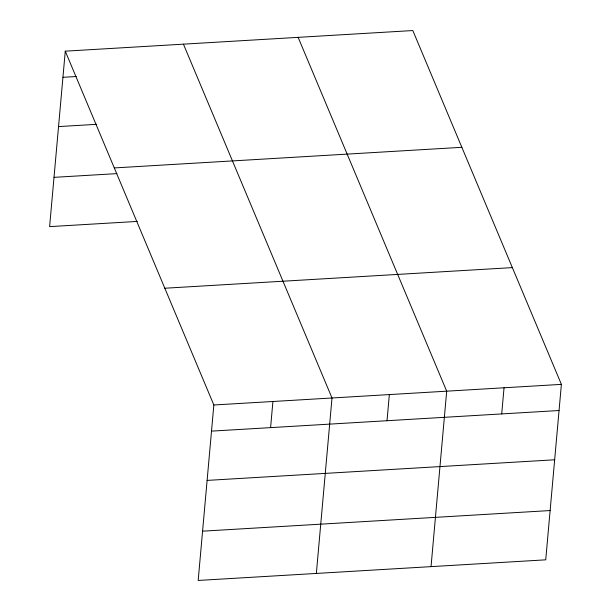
<?xml version="1.0" encoding="UTF-8"?>
<svg xmlns="http://www.w3.org/2000/svg" width="611" height="611" viewBox="0 0 611 611"><rect width="100%" height="100%" fill="white"/><g stroke="black" fill="none" stroke-linecap="round" stroke-linejoin="round"><path stroke-width="0.92" d="M65.27 51.171L213.842 404.994L198.178 580.45L545.73 559.829L561.387 384.372L412.822 30.55L65.27 51.171L49.613 226.628L137.284 221.419M270.589 427.624L272.918 401.488M316.345 573.439L332.002 397.982L183.437 44.16M387.015 420.719L389.352 394.584M431.038 566.634L446.694 391.177L298.13 37.355M501.707 413.914L504.044 387.779M62.941 77.307L76.283 76.512M58.541 126.584L96.66 124.323M114.295 167.933L461.847 147.312M54.012 177.35L116.907 173.616M164.81 288.232L512.362 267.61M213.842 404.994L561.387 384.372M211.505 431.129L559.057 410.516M207.106 480.406L554.658 459.785M202.577 531.173L550.129 510.552"/></g></svg>
